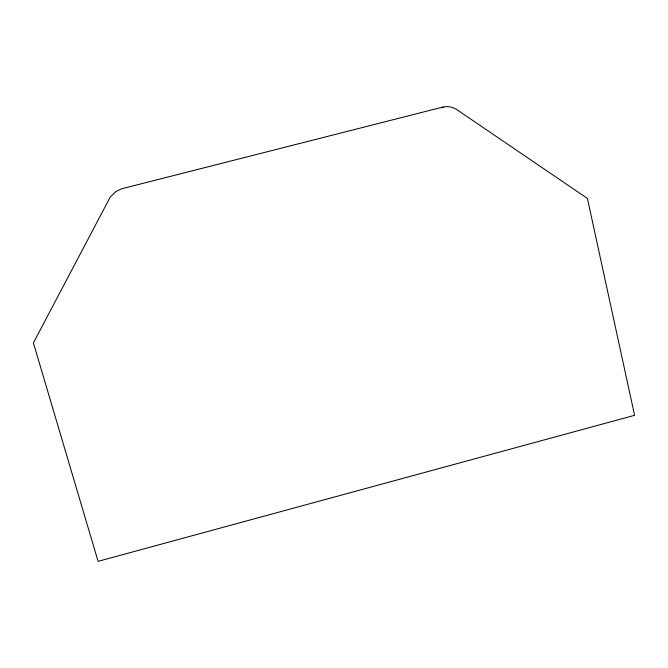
<?xml version="1.0" encoding="UTF-8"?>
<svg xmlns="http://www.w3.org/2000/svg" width="668" height="668" viewBox="0 0 668 668"><rect width="100%" height="100%" fill="white"/><g stroke="black" fill="none" stroke-linecap="round" stroke-linejoin="round"><path stroke-width="1" d="M441.506 107.857C446.107 105.452 451.869 106.83 456.227 109.21L587.406 198.429L634.6 415.312L98.087 561.354L33.4 342.901L110.27 197.018L115.848 191.591L121.459 188.835L443.343 106.938"/></g></svg>
